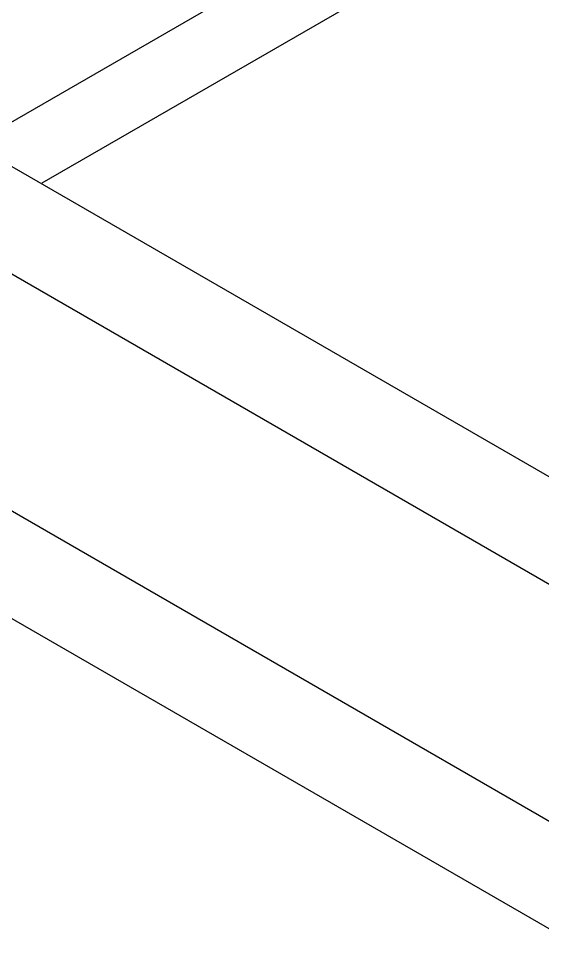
# Model space of a CAD drawing. Header units: millimetres. Extents: x 3.1 to 23.9, y 2.6 to 13.
# Drawn here: x 21.7706 to 21.995, y 5.4459 to 5.8436 of the extents above; entities that cross this region are included whole.
import ezdxf

# ---------------------------------------------------------------- set-up
doc = ezdxf.new("R2010")
doc.units = ezdxf.units.MM
doc.layers.add('0.2', color=6, linetype='Continuous', lineweight=15)
doc.layers.add('0.3', color=4, linetype='Continuous', lineweight=20)

msp = doc.modelspace()

# ---------------------------------------------------------------- linework, layer by layer
at = {"layer": '0.2', "lineweight": -3}
msp.add_lwpolyline([(22.07244, 5.94155), (21.78048, 5.77299)], dxfattribs=at)
at = {"layer": '0.3', "lineweight": -3}
for points in [[(21.75129, 5.78996), (22.04301, 5.95838)], [(21.66959, 5.83681), (22.41669, 5.40546)], [(22.37669, 5.38237), (21.66959, 5.79062)], [(21.54176, 5.76301), (22.28887, 5.33166)], [(22.24887, 5.30857), (21.54176, 5.71682)]]:
    msp.add_lwpolyline(points, dxfattribs=at)

doc.saveas('drawing.dxf')
